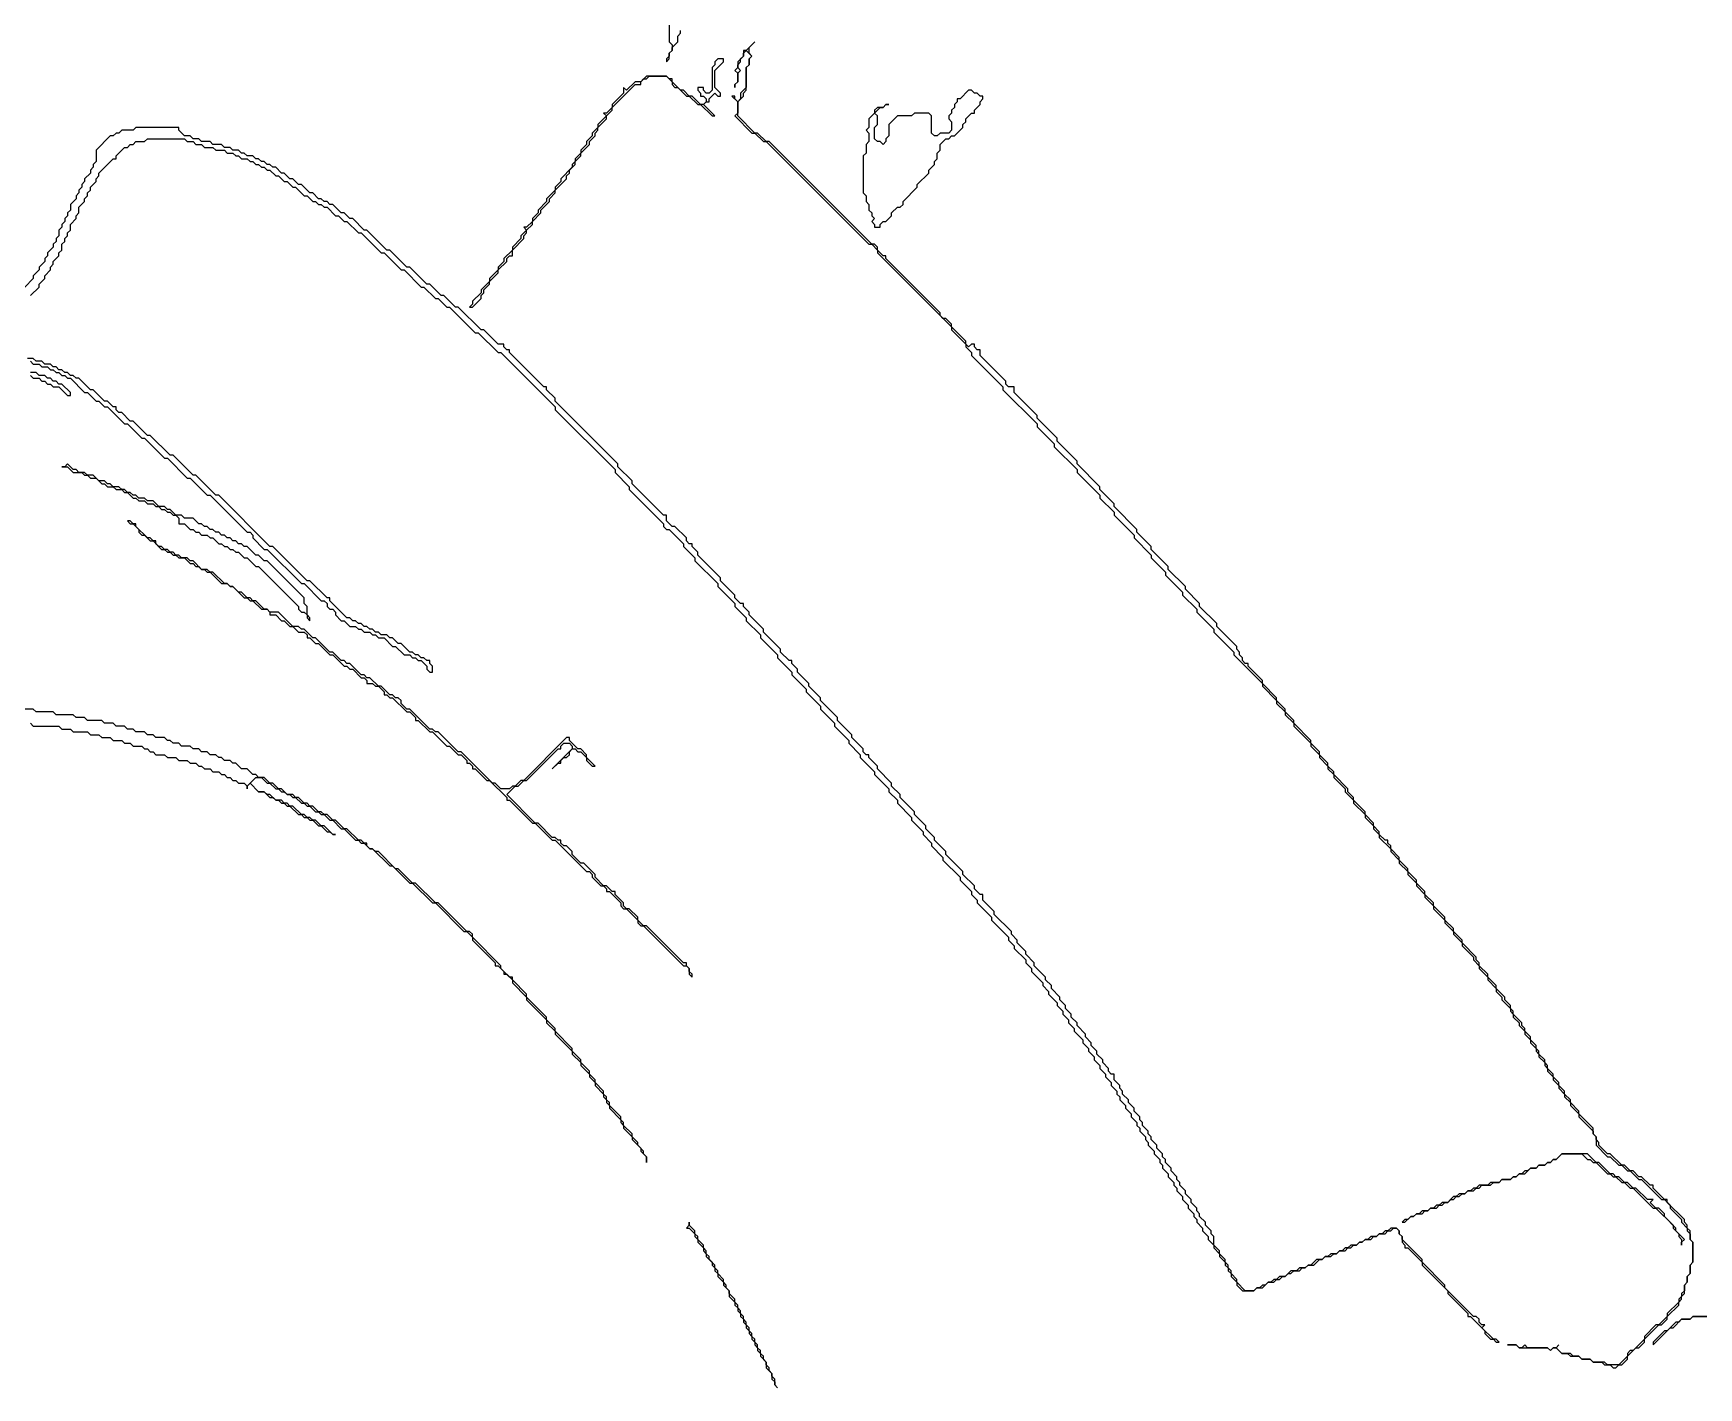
# Model space of a CAD drawing. Header units: metres. Extents: x 0 to 500, y 0 to 703.
# Drawn here: x 127.9 to 200.9, y 496.2 to 555.6 of the extents above; entities that cross this region are included whole.
import ezdxf

# ---------------------------------------------------------------- set-up
doc = ezdxf.new("R2010")
doc.units = ezdxf.units.M

msp = doc.modelspace()

# ---------------------------------------------------------------- linework, layer by layer
for points in [[(155.75, 556), (155.75, 555.25), (155.875, 555.125), (155.875, 554.875), (155.75, 554.75), (155.75, 554.625), (155.625, 554.5), (155.625, 554.375), (155.75, 554.5), (155.75, 554.75), (155.875, 554.875), (155.875, 555), (156.125, 555.25), (156.125, 555.5), (156.25, 555.625), (156.25, 555.75)], [(127.75, 544.125), (128.125, 544.5), (128.125, 544.625), (128.375, 544.875), (128.375, 545), (128.625, 545.25), (128.625, 545.375), (128.75, 545.5), (128.75, 545.625), (129, 545.875), (129, 546), (129.125, 546.125), (129.125, 546.375), (129.25, 546.5), (129.25, 546.625), (129.375, 546.75), (129.375, 546.875), (129.5, 547), (129.5, 547.25), (129.75, 547.5), (129.75, 547.625), (129.875, 547.75), (129.875, 548), (130.125, 548.25), (130.125, 548.375), (130.25, 548.5), (130.25, 548.625), (130.375, 548.75), (130.375, 548.875), (130.625, 549.125), (130.625, 549.25), (130.75, 549.375), (130.75, 549.5), (131.375, 550.125), (131.5, 550.125), (131.5, 550.25), (131.875, 550.625), (132, 550.625), (132.125, 550.75), (132.25, 550.75), (132.375, 550.875), (132.75, 550.875), (132.875, 551), (134.5, 551), (134.625, 550.875), (134.875, 550.875), (135, 550.75), (135.25, 550.75), (135.375, 550.625), (135.75, 550.625), (135.875, 550.5), (136.25, 550.5), (136.375, 550.375), (136.625, 550.375), (136.75, 550.25), (136.875, 550.25), (137, 550.125), (137.25, 550.125), (137.375, 550), (137.5, 550), (137.625, 549.875), (137.75, 549.875), (137.875, 549.75), (138, 549.75), (138.125, 549.625), (138.25, 549.625), (138.5, 549.375), (138.625, 549.375), (138.875, 549.125), (139, 549.125), (139.25, 548.875), (139.375, 548.875), (139.75, 548.5), (139.875, 548.5), (140.125, 548.25), (140.25, 548.25), (140.375, 548.125), (140.5, 548.125), (140.625, 548), (140.75, 548), (141.125, 547.625), (141.25, 547.625), (141.5, 547.375), (141.625, 547.375), (142.125, 546.875), (142.25, 546.875), (143.125, 546), (143.25, 546), (144, 545.25), (144.125, 545.25), (144.875, 544.5), (145, 544.5), (145.5, 544), (145.625, 544), (146, 543.625), (146.125, 543.625), (147.25, 542.5), (147.375, 542.5), (148.25, 541.625), (148.375, 541.625), (150.75, 539.25), (150.75, 539.125), (153.375, 536.5), (153.375, 536.375), (154, 535.75), (154, 535.625), (155.5, 534.125), (155.5, 534), (155.625, 533.875), (155.75, 533.875), (156.375, 533.25), (156.375, 533.125), (156.875, 532.625), (156.875, 532.5), (157.875, 531.5), (157.875, 531.375), (158.625, 530.625), (158.625, 530.5), (159.125, 530), (159.125, 529.875), (159.75, 529.25), (159.75, 529.125), (160.5, 528.375), (160.5, 528.25), (161.125, 527.625), (161.125, 527.5), (161.75, 526.875), (161.75, 526.75), (162.375, 526.125), (162.375, 526), (163, 525.375), (163, 525.25), (163.625, 524.625), (163.625, 524.5), (164.125, 524), (164.125, 523.875), (164.75, 523.25), (164.75, 523.125), (165.375, 522.5), (165.375, 522.375), (165.75, 522), (165.75, 521.875), (166.375, 521.25), (166.375, 521.125), (166.875, 520.625), (166.875, 520.5), (167.25, 520.125), (167.25, 520), (167.75, 519.5), (167.75, 519.375), (168.5, 518.625), (168.5, 518.5), (169, 518), (169, 517.875), (169.25, 517.625), (169.25, 517.5), (169.875, 516.875), (169.875, 516.75), (170.625, 516), (170.625, 515.875), (170.875, 515.625), (170.875, 515.5), (171.375, 515), (171.375, 514.875), (171.625, 514.625), (171.625, 514.5), (172.125, 514), (172.125, 513.875), (172.375, 513.625), (172.375, 513.5), (172.75, 513.125), (172.75, 513), (173, 512.75), (173, 512.625), (173.25, 512.375), (173.25, 512.25), (173.5, 512), (173.5, 511.875), (173.875, 511.5), (173.875, 511.375), (174.125, 511.125), (174.125, 511), (174.375, 510.75), (174.375, 510.625), (174.625, 510.375), (174.625, 510.25), (174.875, 510), (174.875, 509.875), (175.125, 509.625), (175.125, 509.5), (175.375, 509.25), (175.375, 509.125), (175.5, 509), (175.5, 508.875), (175.75, 508.625), (175.75, 508.5), (176, 508.25), (176, 508.125), (176.25, 507.875), (176.25, 507.75), (176.375, 507.625), (176.375, 507.5), (176.625, 507.25), (176.625, 507.125), (176.75, 507), (176.75, 506.875), (177, 506.625), (177, 506.5), (177.25, 506.25), (177.25, 506.125), (177.375, 506), (177.375, 505.875), (177.625, 505.625), (177.625, 505.5), (177.875, 505.25), (177.875, 505.125), (178, 505), (178, 504.875), (178.25, 504.625), (178.25, 504.5), (178.5, 504.25), (178.5, 504.125), (178.75, 503.875), (178.75, 503.75), (178.875, 503.625), (178.875, 503.5), (179.125, 503.25), (179.125, 503.125), (179.375, 502.875), (179.375, 502.75), (179.625, 502.5), (179.625, 502.375), (179.875, 502.125), (179.875, 502), (180.125, 501.75), (180.125, 501.625), (180.25, 501.5), (180.25, 501.375), (180.375, 501.25), (180.375, 501.125), (180.625, 500.875), (180.625, 500.75), (180.875, 500.5), (181.375, 500.5), (181.5, 500.625), (181.75, 500.625), (182, 500.875), (182.25, 500.875), (182.375, 501), (182.5, 501), (182.625, 501.125), (182.75, 501.125), (182.875, 501.25), (183, 501.25), (183.125, 501.375), (183.375, 501.375), (183.5, 501.5), (183.625, 501.5), (183.75, 501.625), (184, 501.625), (184.25, 501.875), (184.375, 501.875), (184.5, 502), (184.75, 502), (184.875, 502.125), (185, 502.125), (185.125, 502.25), (185.375, 502.25), (185.5, 502.375), (185.625, 502.375), (185.75, 502.5), (185.875, 502.5), (186, 502.625), (186.125, 502.625), (186.25, 502.75), (186.5, 502.75), (186.625, 502.875), (186.75, 502.875), (186.875, 503), (187.125, 503), (187.25, 503.125), (187.375, 503.125), (187.5, 503.25), (187.625, 503.25), (187.75, 503.125), (187.75, 503), (187.875, 502.875), (187.875, 502.625), (188, 502.5), (188, 502.375), (188.125, 502.375), (188.75, 501.75), (188.75, 501.625), (189.875, 500.5), (189.875, 500.375), (190.75, 499.5), (190.75, 499.375), (190.875, 499.375), (191.5, 498.75), (191.5, 498.625), (191.75, 498.375), (191.875, 498.375), (192, 498.25), (192.125, 498.25), (192, 498.375), (191.875, 498.375), (191.375, 498.875), (191.5, 499), (191.375, 499), (191.25, 499.125), (191.25, 499.25), (191.125, 499.375), (191, 499.375), (189.75, 500.625), (189.75, 500.75), (188.75, 501.75), (188.75, 501.875), (187.875, 502.75), (187.875, 502.875), (187.75, 503), (187.75, 503.125), (187.625, 503.25), (187.375, 503.25), (187.25, 503.125), (187.125, 503.125), (187, 503), (186.875, 503), (186.75, 502.875), (186.5, 502.875), (186.375, 502.75), (186.25, 502.75), (186.125, 502.625), (186, 502.625), (185.875, 502.5), (185.625, 502.5), (185.5, 502.375), (185.375, 502.375), (185.25, 502.25), (185.125, 502.25), (185, 502.125), (184.75, 502.125), (184.625, 502), (184.5, 502), (184.375, 501.875), (184.125, 501.875), (183.875, 501.625), (183.75, 501.625), (183.625, 501.5), (183.375, 501.5), (183.25, 501.375), (183, 501.375), (182.75, 501.125), (182.5, 501.125), (182.375, 501), (182.25, 501), (182.125, 500.875), (182, 500.875), (181.875, 500.75), (181.75, 500.75), (181.625, 500.625), (181.5, 500.625), (181.375, 500.5), (181, 500.5), (180.625, 500.875), (180.625, 501), (180.375, 501.25), (180.375, 501.375), (180.25, 501.5), (180.25, 501.625), (180.125, 501.75), (180.125, 501.875), (179.875, 502.125), (179.875, 502.25), (179.625, 502.5), (179.625, 502.875), (179.5, 503), (179.5, 503.125), (179.25, 503.375), (179.25, 503.5), (179, 503.75), (179, 503.875), (178.875, 504), (178.875, 504.125), (178.625, 504.375), (178.625, 504.5), (178.375, 504.75), (178.375, 504.875), (178.125, 505.125), (178.125, 505.25), (178, 505.375), (178, 505.5), (177.75, 505.75), (177.75, 505.875), (177.5, 506.125), (177.5, 506.25), (177.375, 506.375), (177.375, 506.5), (177.125, 506.75), (177.125, 506.875), (176.875, 507.125), (176.875, 507.25), (176.75, 507.375), (176.75, 507.5), (176.5, 507.75), (176.5, 507.875), (176.375, 508), (176.375, 508.125), (176.125, 508.375), (176.125, 508.5), (175.875, 508.75), (175.875, 508.875), (175.625, 509.125), (175.625, 509.25), (175.5, 509.375), (175.5, 509.5), (175.25, 509.75), (175.25, 510), (175.125, 510), (175, 510.125), (175, 510.25), (174.75, 510.5), (174.75, 510.625), (174.5, 510.875), (174.5, 511), (174.25, 511.25), (174.25, 511.375), (174, 511.625), (174, 511.75), (173.625, 512.125), (173.625, 512.25), (173.375, 512.5), (173.375, 512.625), (173.125, 512.875), (173.125, 513), (172.875, 513.25), (172.875, 513.375), (172.5, 513.75), (172.5, 513.875), (172.25, 514.125), (172.25, 514.25), (171.75, 514.75), (171.75, 514.875), (171.375, 515.25), (171.375, 515.375), (171, 515.75), (171, 515.875), (170.75, 516.125), (170.75, 516.25), (170, 517), (170, 517.125), (169.5, 517.625), (169.5, 517.875), (169.375, 517.875), (169.125, 518.125), (169.125, 518.25), (168.625, 518.75), (168.625, 518.875), (167.875, 519.625), (167.875, 519.75), (167.375, 520.25), (167.375, 520.375), (167, 520.75), (167, 520.875), (166.5, 521.375), (166.5, 521.5), (165.875, 522.125), (165.875, 522.25), (165.5, 522.625), (165.5, 522.75), (164.875, 523.375), (164.875, 523.5), (164.5, 523.875), (164.5, 524), (164.375, 524), (164.25, 524.125), (164.25, 524.25), (163.75, 524.75), (163.75, 524.875), (163.125, 525.5), (163.125, 525.625), (162.375, 526.375), (162.375, 526.5), (161.875, 527), (161.875, 527.125), (161.375, 527.625), (161.375, 527.75), (161.125, 528), (161.125, 528.125), (161, 528.125), (160.625, 528.5), (160.625, 528.625), (159.875, 529.375), (159.875, 529.5), (159.25, 530.125), (159.25, 530.25), (159, 530.5), (159, 530.625), (158.875, 530.625), (158.625, 530.875), (158.625, 531), (158, 531.625), (158, 531.75), (157, 532.75), (157, 532.875), (156.75, 533.125), (156.75, 533.25), (156.625, 533.25), (156.5, 533.375), (156.5, 533.5), (156, 534), (155.875, 534), (155.625, 534.25), (155.625, 534.5), (155.5, 534.5), (154.125, 535.875), (154.125, 536), (153.5, 536.625), (153.5, 536.75), (150.75, 539.5), (150.75, 539.625), (150.375, 540), (150.375, 540.125), (150.25, 540.125), (148.75, 541.625), (148.75, 541.75), (148.625, 541.75), (148.5, 541.875), (148.5, 542), (148.25, 542), (147.625, 542.625), (147.5, 542.625), (146.5, 543.625), (146.375, 543.625), (145.875, 544.125), (145.75, 544.125), (145.25, 544.625), (145.125, 544.625), (144.375, 545.375), (144.25, 545.375), (143.5, 546.125), (143.375, 546.125), (142.5, 547), (142.375, 547), (141.875, 547.5), (141.75, 547.5), (141.5, 547.75), (141.375, 547.75), (141, 548.125), (140.875, 548.125), (140.75, 548.25), (140.625, 548.25), (140.5, 548.375), (140.375, 548.375), (140.125, 548.625), (140, 548.625), (139.625, 549), (139.5, 549), (139.25, 549.25), (139.125, 549.25), (138.875, 549.5), (138.75, 549.5), (138.5, 549.75), (138.375, 549.75), (138.25, 549.875), (138.125, 549.875), (138, 550), (137.875, 550), (137.75, 550.125), (137.625, 550.125), (137.5, 550.25), (137.25, 550.25), (137.125, 550.375), (137, 550.375), (136.875, 550.5), (136.625, 550.5), (136.5, 550.625), (136.25, 550.625), (136.125, 550.75), (135.75, 550.75), (135.625, 550.875), (135.25, 550.875), (135.125, 551), (134.875, 551), (134.75, 551.125), (134.5, 551.125), (134.25, 551.375), (134.25, 551.5), (132.375, 551.5), (132.25, 551.375), (131.75, 551.375), (131.625, 551.25), (131.5, 551.25), (131.375, 551.125), (131.25, 551.125), (130.625, 550.5), (130.625, 550), (130.5, 549.875), (130.5, 549.75), (130.375, 549.625), (130.375, 549.5), (130.125, 549.25), (130.125, 549.125), (130, 549), (130, 548.875), (129.875, 548.75), (129.875, 548.625), (129.75, 548.5), (129.75, 548.375), (129.5, 548.125), (129.5, 547.875), (129.375, 547.75), (129.375, 547.625), (129.25, 547.5), (129.25, 547.375), (129.125, 547.25), (129.125, 547.125), (129, 547), (129, 546.75), (128.875, 546.625), (128.875, 546.5), (128.75, 546.375), (128.75, 546.25), (128.5, 546), (128.5, 545.875), (128.375, 545.75), (128.375, 545.625), (128.125, 545.375), (128.125, 545.25), (127.875, 545), (127.875, 544.875), (127.5, 544.5)], [(127.75, 541.25), (127.875, 541.125), (128.125, 541.125), (128.25, 541), (128.5, 541), (128.625, 540.875), (128.75, 540.875), (128.875, 540.75), (129, 540.75), (129.125, 540.625), (129.25, 540.625), (129.375, 540.5), (129.5, 540.5), (130.125, 539.875), (130.25, 539.875), (130.625, 539.5), (130.75, 539.5), (131, 539.25), (131.125, 539.25), (131.875, 538.5), (132, 538.5), (132.625, 537.875), (132.75, 537.875), (133.625, 537), (133.75, 537), (134.625, 536.125), (134.75, 536.125), (135.5, 535.375), (135.625, 535.375), (137.25, 533.75), (137.375, 533.75), (137.5, 533.625), (137.5, 533.5), (138, 533), (138.125, 533), (139.625, 531.5), (139.75, 531.5), (140.5, 530.75), (140.625, 530.75), (140.75, 530.625), (140.75, 530.5), (140.875, 530.375), (141, 530.375), (141.125, 530.25), (141.125, 530.125), (141.375, 529.875), (141.5, 529.875), (141.75, 529.625), (142, 529.625), (142.125, 529.5), (142.25, 529.5), (142.375, 529.375), (142.625, 529.375), (142.75, 529.25), (142.875, 529.25), (143, 529.125), (143.25, 529.125), (143.625, 528.75), (143.75, 528.75), (144.125, 528.375), (144.375, 528.375), (144.5, 528.25), (144.625, 528.25), (144.75, 528.125), (144.875, 528.125), (145.125, 527.875), (145.125, 527.75), (145.25, 527.625), (145.375, 527.625), (145.375, 527.875), (145.25, 528), (145.25, 528.125), (145.125, 528.125), (145, 528.25), (144.875, 528.25), (144.75, 528.375), (144.625, 528.375), (144.5, 528.5), (144.375, 528.5), (144, 528.875), (143.875, 528.875), (143.625, 529.125), (143.5, 529.125), (143.375, 529.25), (143.125, 529.25), (143, 529.375), (142.875, 529.375), (142.75, 529.5), (142.625, 529.5), (142.5, 529.625), (142.375, 529.625), (142.25, 529.75), (142.125, 529.75), (142, 529.875), (141.875, 529.875), (141.75, 530), (141.625, 530), (140.875, 530.75), (140.875, 530.875), (140.75, 530.875), (140, 531.625), (139.875, 531.625), (138.375, 533.125), (138.25, 533.125), (136, 535.375), (135.875, 535.375), (135, 536.25), (134.875, 536.25), (134, 537.125), (133.875, 537.125), (133, 538), (132.875, 538), (132.25, 538.625), (132.125, 538.625), (131.75, 539), (131.625, 539), (131.5, 539.125), (131.5, 539.25), (131.375, 539.25), (131.125, 539.5), (131, 539.5), (130.5, 540), (130.375, 540), (129.875, 540.5), (129.75, 540.5), (129.625, 540.625), (129.5, 540.625), (129.375, 540.75), (129.25, 540.75), (129.125, 540.875), (129, 540.875), (128.875, 541), (128.75, 541), (128.625, 541.125), (128.375, 541.125), (128.25, 541.25), (128, 541.25), (127.875, 541.375), (127.625, 541.375)], [(127.75, 540.625), (127.875, 540.5), (128.125, 540.5), (128.25, 540.375), (128.375, 540.375), (128.5, 540.25), (128.625, 540.25), (128.75, 540.125), (129, 540.125), (129.375, 539.75), (129.5, 539.75), (129.5, 539.875), (129.125, 540.25), (129, 540.25), (128.875, 540.375), (128.75, 540.375), (128.625, 540.5), (128.5, 540.5), (128.375, 540.625), (128.125, 540.625), (128, 540.75), (127.75, 540.75)], [(127.75, 525.375), (127.875, 525.25), (129, 525.25), (129.125, 525.125), (129.5, 525.125), (129.625, 525), (130.25, 525), (130.375, 524.875), (130.75, 524.875), (130.875, 524.75), (131.25, 524.75), (131.375, 524.625), (131.75, 524.625), (131.875, 524.5), (132.125, 524.5), (132.25, 524.375), (132.625, 524.375), (132.75, 524.25), (132.875, 524.25), (133, 524.125), (133.125, 524.125), (133.25, 524), (133.625, 524), (133.75, 523.875), (134.125, 523.875), (134.25, 523.75), (134.625, 523.75), (134.75, 523.625), (135, 523.625), (135.125, 523.5), (135.25, 523.5), (135.375, 523.375), (135.625, 523.375), (135.75, 523.25), (136, 523.25), (136.125, 523.125), (136.25, 523.125), (136.375, 523), (136.5, 523), (136.625, 522.875), (136.75, 522.875), (136.875, 522.75), (137.125, 522.75), (137.25, 522.625), (137.25, 522.5), (137.25, 522.625), (137.375, 522.75), (137.75, 522.375), (138, 522.375), (138.25, 522.125), (138.375, 522.125), (138.5, 522), (138.625, 522), (138.75, 521.875), (138.875, 521.875), (139, 521.75), (139.125, 521.75), (139.5, 521.375), (139.625, 521.375), (139.75, 521.25), (139.875, 521.25), (140, 521.125), (140.125, 521.125), (140.375, 520.875), (140.5, 520.875), (140.75, 520.625), (140.875, 520.625), (141, 520.5), (141.125, 520.5), (141, 520.5), (140.625, 520.875), (140.5, 520.875), (140.25, 521.125), (140.125, 521.125), (140, 521.25), (139.875, 521.25), (139.75, 521.375), (139.625, 521.375), (139.25, 521.75), (139.125, 521.75), (139, 521.875), (138.875, 521.875), (138.75, 522), (138.5, 522), (138.25, 522.25), (138.125, 522.25), (138, 522.375), (137.75, 522.375), (137.375, 522.75), (137.625, 523), (137.875, 523), (138.125, 522.75), (138.25, 522.75), (138.5, 522.5), (138.625, 522.5), (138.75, 522.375), (138.875, 522.375), (139, 522.25), (139.125, 522.25), (139.25, 522.125), (139.375, 522.125), (139.625, 521.875), (139.75, 521.875), (139.875, 521.75), (140, 521.75), (140.25, 521.5), (140.375, 521.5), (140.5, 521.375), (140.625, 521.375), (140.875, 521.125), (141, 521.125), (141.375, 520.75), (141.5, 520.75), (142, 520.25), (142.125, 520.25), (142.25, 520.125), (142.375, 520.125), (142.625, 519.875), (142.75, 519.875), (143.5, 519.125), (143.625, 519.125), (144.375, 518.375), (144.5, 518.375), (145.375, 517.5), (145.5, 517.5), (146.75, 516.25), (146.875, 516.25), (147.125, 516), (147.125, 515.875), (148.125, 514.875), (148.125, 514.75), (148.25, 514.75), (148.5, 514.5), (148.5, 514.375), (148.625, 514.375), (148.875, 514.125), (148.875, 514), (149.5, 513.375), (149.5, 513.25), (150.375, 512.375), (150.375, 512.25), (150.75, 511.875), (150.75, 511.75), (151.5, 511), (151.5, 510.875), (151.875, 510.5), (151.875, 510.375), (152.25, 510), (152.25, 509.875), (152.5, 509.625), (152.5, 509.5), (152.875, 509.125), (152.875, 509), (153, 508.875), (153, 508.75), (153.125, 508.625), (153.125, 508.5), (153.625, 508), (153.625, 507.875), (153.75, 507.75), (153.75, 507.625), (154.125, 507.25), (154.125, 507.125), (154.5, 506.75), (154.5, 506.625), (154.75, 506.375), (154.75, 506.125), (154.75, 506.375), (154.625, 506.5), (154.625, 506.625), (154.375, 506.875), (154.375, 507), (154.125, 507.25), (154.125, 507.375), (153.75, 507.75), (153.75, 507.875), (153.625, 508), (153.625, 508.125), (153.125, 508.625), (153.125, 508.75), (153, 508.875), (153, 509), (152.875, 509.125), (152.875, 509.25), (152.5, 509.625), (152.5, 509.75), (152.25, 510), (152.25, 510.125), (151.875, 510.5), (151.875, 510.625), (151.5, 511), (151.5, 511.125), (150.75, 511.875), (150.75, 512), (150.375, 512.375), (150.375, 512.5), (149.5, 513.375), (149.5, 513.5), (148.875, 514.125), (148.875, 514.25), (148.75, 514.25), (148.375, 514.625), (148.375, 514.75), (147.125, 516), (147.125, 516.125), (147, 516.25), (146.875, 516.25), (145.625, 517.5), (145.5, 517.5), (144.625, 518.375), (144.5, 518.375), (143.875, 519), (143.75, 519), (143, 519.75), (142.875, 519.75), (142.75, 519.875), (142.625, 519.875), (142.5, 520), (142.5, 520.125), (142.375, 520.125), (142.25, 520.25), (142.125, 520.25), (141.625, 520.75), (141.5, 520.75), (141.125, 521.125), (141, 521.125), (140.75, 521.375), (140.625, 521.375), (140.5, 521.5), (140.375, 521.5), (140.125, 521.75), (140, 521.75), (139.875, 521.875), (139.75, 521.875), (139.5, 522.125), (139.375, 522.125), (139.25, 522.25), (139, 522.25), (138.75, 522.5), (138.625, 522.5), (138.375, 522.75), (138.25, 522.75), (138, 523), (137.75, 523), (137.625, 523.125), (137.5, 523.125), (137.25, 523.375), (137, 523.375), (136.75, 523.625), (136.625, 523.625), (136.5, 523.75), (136.25, 523.75), (136.125, 523.875), (136, 523.875), (135.875, 524), (135.625, 524), (135.5, 524.125), (135.25, 524.125), (135.125, 524.25), (134.875, 524.25), (134.75, 524.375), (134.375, 524.375), (134.25, 524.5), (134, 524.5), (133.875, 524.625), (133.75, 524.625), (133.625, 524.75), (133.25, 524.75), (133.125, 524.875), (132.875, 524.875), (132.75, 525), (132.375, 525), (132.25, 525.125), (132, 525.125), (131.875, 525.25), (131.5, 525.25), (131.375, 525.375), (131, 525.375), (130.875, 525.5), (130.25, 525.5), (130.125, 525.625), (129.75, 525.625), (129.625, 525.75), (128.875, 525.75), (128.75, 525.875), (128, 525.875), (127.875, 526), (127.125, 526)], [(201.375, 499.375), (200.625, 499.375), (200.5, 499.25), (200.125, 499.25), (200, 499.125), (199.875, 499.125), (199.5, 498.75), (199.375, 498.75), (198.875, 498.25), (198.875, 498.125), (199.625, 498.875), (199.75, 498.875), (200.125, 499.25), (200.5, 499.25), (200.625, 499.375), (201.375, 499.375)]]:
    msp.add_lwpolyline(points)
for points in [[(159.5, 555.25), (159.125, 554.875), (159, 554.875), (159, 554.625), (158.75, 554.375), (158.75, 554.125), (158.625, 554), (158.75, 553.875), (158.75, 553.5), (158.625, 553.375), (158.625, 553.25), (158.625, 553.375), (158.75, 553.5), (158.75, 553.875), (158.875, 554), (158.75, 554.125), (158.75, 554.25), (158.875, 554.375), (158.875, 554.5), (159, 554.625), (159, 554.75), (159.125, 554.875), (159.375, 554.625), (159.25, 554.5), (159.25, 554.25), (159.125, 554.125), (159.125, 553.25), (158.875, 553), (158.875, 552.75), (158.75, 552.625), (158.625, 552.75), (158.625, 552.875), (158.5, 552.875), (158.75, 552.625), (158.75, 552.125), (158.625, 552), (159.375, 551.25), (159.5, 551.25), (159.875, 550.875), (160, 550.875), (164.5, 546.375), (164.625, 546.375), (164.875, 546.125), (164.875, 546), (168.125, 542.75), (168.125, 542.625), (168.75, 542), (168.75, 541.875), (169, 541.625), (169, 541.5), (170.375, 540.125), (170.375, 540), (171.875, 538.5), (171.875, 538.375), (172.625, 537.625), (172.625, 537.5), (173.625, 536.5), (173.625, 536.375), (174.625, 535.375), (174.625, 535.25), (175.25, 534.625), (175.25, 534.5), (176.125, 533.625), (176.125, 533.5), (176.875, 532.75), (176.875, 532.625), (177.5, 532), (177.5, 531.875), (178.25, 531.125), (178.25, 531), (178.875, 530.375), (178.875, 530.25), (179.625, 529.5), (179.625, 529.375), (180.5, 528.5), (180.5, 528.375), (181.75, 527.125), (181.75, 527), (182.375, 526.375), (182.375, 526.25), (182.75, 525.875), (182.75, 525.75), (183.125, 525.375), (183.125, 525.25), (183.875, 524.5), (183.875, 524.375), (184.25, 524), (184.25, 523.875), (184.625, 523.5), (184.625, 523.375), (184.875, 523.125), (184.875, 523), (185.375, 522.5), (185.375, 522.375), (185.75, 522), (185.75, 521.875), (186.25, 521.375), (186.25, 521.25), (186.625, 520.875), (186.625, 520.75), (186.875, 520.5), (186.875, 520.375), (187.375, 519.875), (187.375, 519.75), (187.75, 519.375), (187.75, 519.25), (188.125, 518.875), (188.125, 518.75), (188.5, 518.375), (188.5, 518.25), (188.875, 517.875), (188.875, 517.75), (189.25, 517.375), (189.25, 517.25), (189.75, 516.75), (189.75, 516.625), (190.125, 516.25), (190.125, 516.125), (190.5, 515.75), (190.5, 515.625), (191, 515.125), (191, 515), (191.25, 514.75), (191.25, 514.625), (191.625, 514.25), (191.625, 514.125), (192, 513.75), (192, 513.625), (192.25, 513.375), (192.25, 513.25), (192.625, 512.875), (192.625, 512.75), (192.75, 512.625), (192.75, 512.5), (193, 512.25), (193, 512.125), (193.25, 511.875), (193.25, 511.75), (193.5, 511.5), (193.5, 511.375), (193.75, 511.125), (193.75, 511), (193.875, 510.875), (193.875, 510.75), (194.125, 510.5), (194.125, 510.375), (194.25, 510.25), (194.25, 510.125), (194.5, 509.875), (194.5, 509.75), (194.75, 509.5), (194.75, 509.375), (195, 509.125), (195, 509), (195.25, 508.75), (195.25, 508.625), (195.625, 508.25), (195.625, 508.125), (196.25, 507.5), (196.25, 507.375), (196.375, 507.25), (196.375, 506.875), (196.875, 506.375), (197, 506.375), (197.375, 506), (197.5, 506), (197.75, 505.75), (197.875, 505.75), (198.25, 505.375), (198.375, 505.375), (199.25, 504.5), (199.375, 504.5), (199.625, 504.25), (199.625, 504.125), (200.125, 503.625), (200.125, 503.5), (200.375, 503.25), (200.375, 503.125), (200.5, 503), (200.5, 502.75), (200.625, 502.625), (200.625, 501.75), (200.5, 501.625), (200.5, 501.25), (200.375, 501.125), (200.375, 500.875), (200.25, 500.75), (200.25, 500.5), (200.125, 500.375), (200.125, 500.25), (200, 500.125), (200, 500), (199.5, 499.5), (199.5, 499.375), (199.125, 499), (199, 499), (198.5, 498.5), (198.5, 498.375), (198, 497.875), (197.875, 497.875), (197.75, 497.75), (197.75, 497.625), (197.375, 497.25), (196.875, 497.25), (196.75, 497.375), (196.25, 497.375), (196.125, 497.5), (195.75, 497.5), (195.625, 497.625), (195.375, 497.625), (195.25, 497.75), (194.875, 497.75), (194.625, 498), (194.75, 498.125), (194.625, 498), (194.5, 498), (194.375, 497.875), (194.25, 498), (193.375, 498), (193.25, 498.125), (193.125, 498), (193, 498), (192.875, 498.125), (192.5, 498.125), (192.875, 498.125), (193, 498), (194.25, 498), (194.375, 497.875), (194.5, 498), (194.625, 498), (194.875, 497.75), (195.125, 497.75), (195.25, 497.625), (195.625, 497.625), (195.75, 497.5), (196.125, 497.5), (196.25, 497.375), (196.625, 497.375), (196.75, 497.25), (197, 497.25), (197.125, 497.125), (197.25, 497.125), (197.375, 497.25), (197.5, 497.25), (197.75, 497.5), (197.75, 497.625), (198.125, 498), (198.25, 498), (198.5, 498.25), (198.5, 498.375), (199.125, 499), (199.25, 499), (199.5, 499.25), (199.5, 499.375), (200, 499.875), (200, 500), (200.125, 500.125), (200.125, 500.25), (200.25, 500.375), (200.25, 500.75), (200.375, 500.875), (200.375, 501.125), (200.5, 501.25), (200.5, 501.625), (200.625, 501.75), (200.625, 502.625), (200.5, 502.75), (200.5, 503.125), (200.375, 503.25), (200.375, 503.375), (200.25, 503.5), (200.25, 503.625), (199.5, 504.375), (199.5, 504.5), (199.375, 504.5), (198.875, 505), (198.875, 505.125), (198.75, 505.125), (198.375, 505.5), (198.25, 505.5), (198, 505.75), (197.875, 505.75), (197.625, 506), (197.5, 506), (197, 506.5), (196.875, 506.5), (196.5, 506.875), (196.5, 507), (196.375, 507.125), (196.375, 507.25), (196.25, 507.375), (196.25, 507.625), (195.625, 508.25), (195.625, 508.375), (195.25, 508.75), (195.25, 508.875), (195, 509.125), (195, 509.25), (194.75, 509.5), (194.75, 509.625), (194.5, 509.875), (194.5, 510), (194.25, 510.25), (194.25, 510.375), (194.125, 510.5), (194.125, 510.625), (193.875, 510.875), (193.875, 511), (193.75, 511.125), (193.75, 511.25), (193.5, 511.5), (193.5, 511.625), (193.25, 511.875), (193.25, 512), (193.125, 512.125), (193.125, 512.25), (192.75, 512.625), (192.75, 512.75), (192.625, 512.875), (192.625, 513), (192.375, 513.25), (192.375, 513.375), (192, 513.75), (192, 513.875), (191.625, 514.25), (191.625, 514.375), (191.25, 514.75), (191.25, 514.875), (191.125, 515), (191.125, 515.125), (190.5, 515.75), (190.5, 515.875), (190.125, 516.25), (190.125, 516.375), (189.75, 516.75), (189.75, 516.875), (189.25, 517.375), (189.25, 517.5), (188.875, 517.875), (188.875, 518), (188.5, 518.375), (188.5, 518.5), (188.125, 518.875), (188.125, 519), (187.75, 519.375), (187.75, 519.5), (187.375, 519.875), (187.375, 520), (187.25, 520.125), (187.25, 520.25), (187.125, 520.25), (186.875, 520.5), (186.875, 520.625), (186.625, 520.875), (186.625, 521), (186.25, 521.375), (186.25, 521.5), (185.75, 522), (185.75, 522.125), (185.5, 522.375), (185.5, 522.5), (184.875, 523.125), (184.875, 523.25), (184.625, 523.5), (184.625, 523.625), (184.25, 524), (184.25, 524.125), (183.875, 524.5), (183.875, 524.625), (183.125, 525.375), (183.125, 525.5), (182.75, 525.875), (182.75, 526), (182.375, 526.375), (182.375, 526.5), (181.75, 527.125), (181.75, 527.25), (181.125, 527.875), (181.125, 528), (181, 528), (180.875, 528.125), (180.875, 528.25), (180.75, 528.375), (180.75, 528.5), (180.625, 528.625), (180.625, 528.75), (179.75, 529.625), (179.75, 529.75), (179, 530.5), (179, 530.625), (178.375, 531.25), (178.375, 531.375), (177.625, 532.125), (177.625, 532.25), (176.875, 533), (176.875, 533.125), (176.25, 533.75), (176.25, 533.875), (175.25, 534.875), (175.25, 535), (174.625, 535.625), (174.625, 535.75), (173.625, 536.75), (173.625, 536.875), (172.75, 537.75), (172.75, 537.875), (171.875, 538.75), (171.875, 538.875), (170.875, 539.875), (170.875, 540.125), (170.625, 540.125), (170.5, 540.25), (170.5, 540.375), (169.375, 541.5), (169.375, 541.75), (169.25, 541.75), (169.125, 541.875), (169.125, 542), (169, 542), (168.875, 541.875), (168.75, 542), (168.75, 542.125), (168.125, 542.75), (168.125, 542.875), (167.875, 543.125), (167.75, 543.125), (167.625, 543.25), (167.625, 543.375), (165.25, 545.75), (165.25, 545.875), (165.125, 545.875), (164.875, 546.125), (164.875, 546.25), (164.75, 546.375), (164.625, 546.375), (160.125, 550.875), (160, 550.875), (159.625, 551.25), (159.5, 551.25), (158.75, 552), (158.75, 552.625), (159, 552.875), (159, 553), (159.125, 553.125), (159.125, 554.125), (159.25, 554.25), (159.25, 554.5), (159.375, 554.625), (159.25, 554.75), (159.25, 555)], [(157.875, 554.5), (157.75, 554.375), (157.75, 554.25), (157.625, 554.125), (157.625, 553.125), (157.5, 553), (157.375, 553), (157.25, 553.125), (157.25, 553.25), (157, 553.25), (157, 553.125), (157.125, 553), (157.125, 552.875), (157.25, 552.875), (157.375, 552.75), (157.375, 552.625), (157.25, 552.5), (157.125, 552.5), (156.75, 552.875), (156.625, 552.875), (156.375, 553.125), (156.25, 553.125), (155.875, 553.5), (155.875, 553.625), (155.75, 553.625), (155.625, 553.75), (154.75, 553.75), (154.5, 553.5), (154.25, 553.5), (153.875, 553.125), (153.75, 553.25), (153.75, 553), (153.25, 552.5), (153.25, 552.375), (153, 552.125), (152.875, 552.125), (153, 552), (152.625, 551.625), (152.625, 551.5), (152.375, 551.25), (152.375, 551.125), (152.125, 550.875), (152.125, 550.75), (151.875, 550.5), (151.875, 550.375), (151.625, 550.125), (151.625, 550), (151.5, 549.875), (151.5, 549.75), (151, 549.25), (151, 549.125), (150.75, 548.875), (150.75, 548.75), (150.375, 548.375), (150.375, 548.25), (150, 547.875), (150, 547.75), (149.75, 547.5), (149.75, 547.375), (149.5, 547.125), (149.375, 547.125), (149.5, 547), (149.25, 546.75), (149.25, 546.625), (148.875, 546.25), (148.875, 546.125), (148.5, 545.75), (148.5, 545.625), (148.25, 545.375), (148.25, 545.25), (147.875, 544.875), (147.875, 544.75), (147.5, 544.375), (147.5, 544.25), (147.125, 543.875), (147.125, 543.75), (147, 543.625), (147.125, 543.625), (147.5, 544), (147.5, 544.125), (147.625, 544.25), (147.625, 544.375), (147.875, 544.625), (147.875, 544.75), (148.25, 545.125), (148.25, 545.25), (148.625, 545.625), (148.625, 545.75), (148.75, 545.875), (148.875, 545.875), (148.875, 546.125), (149.375, 546.625), (149.375, 546.75), (149.5, 546.875), (149.5, 547), (149.75, 547.25), (149.75, 547.375), (150.125, 547.75), (150.125, 547.875), (150.5, 548.25), (150.5, 548.375), (150.75, 548.625), (150.75, 548.75), (151.25, 549.25), (151.25, 549.375), (151.375, 549.5), (151.375, 549.625), (151.625, 549.875), (151.625, 550), (151.875, 550.25), (151.875, 550.375), (152.25, 550.75), (152.25, 550.875), (152.5, 551.125), (152.5, 551.25), (152.625, 551.375), (152.625, 551.5), (153, 551.875), (153, 552), (153.25, 552.25), (153.25, 552.375), (154.25, 553.375), (154.5, 553.375), (154.5, 553.5), (154.625, 553.625), (154.75, 553.625), (154.875, 553.75), (155.625, 553.75), (155.875, 553.5), (155.875, 553.375), (156, 553.25), (156.125, 553.25), (156.5, 552.875), (156.625, 552.875), (157, 552.5), (157.125, 552.5), (157.625, 552), (157.75, 552), (157.25, 552.5), (157.375, 552.625), (157.5, 552.625), (157.5, 552.75), (157.75, 553), (157.875, 552.875), (158, 552.875), (158, 553), (157.75, 553.25), (157.75, 554), (158.125, 554.375), (158.125, 554.5)], [(168.875, 553.125), (168.5, 552.75), (168.375, 552.75), (168.375, 552.625), (168.25, 552.5), (168.25, 552.375), (168.125, 552.25), (168.125, 552.125), (168, 552), (168, 551.875), (168.125, 551.75), (168.125, 551.375), (168, 551.25), (167.625, 551.25), (167.5, 551.125), (167.375, 551.125), (167.25, 551.25), (167.25, 552), (167.125, 552.125), (166.5, 552.125), (166.375, 552), (165.75, 552), (165.375, 551.625), (165.375, 551.125), (165.25, 551), (165.25, 550.875), (165.125, 550.75), (165, 550.875), (164.875, 550.875), (164.75, 551), (164.75, 551.5), (164.875, 551.625), (164.875, 552), (164.75, 552.125), (165, 552.375), (165.125, 552.375), (165.25, 552.5), (165.375, 552.5), (165.25, 552.5), (165.125, 552.375), (164.875, 552.375), (164.75, 552.25), (164.75, 552.125), (164.5, 551.875), (164.5, 551.5), (164.375, 551.375), (164.5, 551.25), (164.5, 550.875), (164.375, 550.75), (164.375, 550.375), (164.25, 550.25), (164.25, 548.625), (164.375, 548.5), (164.375, 548.25), (164.5, 548.125), (164.5, 547.875), (164.625, 547.75), (164.625, 547.625), (164.75, 547.5), (164.625, 547.375), (164.75, 547.25), (164.75, 547.125), (165, 547.125), (165, 547.25), (165.125, 547.375), (165.25, 547.375), (165.5, 547.625), (165.5, 547.75), (165.75, 548), (165.875, 548), (166, 548.125), (166, 548.25), (166.625, 548.875), (166.625, 549), (167.125, 549.5), (167.125, 549.625), (167.375, 549.875), (167.375, 550), (167.5, 550.125), (167.5, 550.375), (167.625, 550.5), (167.625, 550.75), (167.875, 551), (168, 551), (168.125, 551.125), (168.25, 551.125), (168.625, 551.5), (168.625, 551.625), (168.75, 551.75), (168.75, 551.875), (169, 552.125), (169.125, 552.125), (169.125, 552.25), (169.375, 552.5), (169.375, 552.625), (169.5, 552.75), (169.5, 552.875), (169.375, 552.875), (169.25, 553), (169.125, 553), (169, 553.125)], [(129.375, 536.75), (129.25, 536.625), (129.125, 536.625), (129.375, 536.625), (129.625, 536.375), (130, 536.375), (130.125, 536.25), (130.25, 536.25), (130.375, 536.125), (130.625, 536.125), (130.875, 535.875), (131, 535.875), (131.125, 535.75), (131.375, 535.75), (131.5, 535.625), (131.75, 535.625), (131.875, 535.5), (132, 535.5), (132.25, 535.25), (132.375, 535.25), (132.5, 535.125), (132.75, 535.125), (132.875, 535), (133.125, 535), (133.25, 534.875), (133.375, 534.875), (133.5, 534.75), (133.625, 534.75), (133.75, 534.625), (133.875, 534.625), (134, 534.5), (134.125, 534.5), (134.25, 534.375), (134.25, 534.125), (134.5, 534.125), (134.75, 533.875), (134.875, 533.875), (135, 533.75), (135.125, 533.75), (135.25, 533.625), (135.5, 533.625), (135.625, 533.5), (135.75, 533.5), (136, 533.25), (136.125, 533.25), (136.25, 533.125), (136.375, 533.125), (136.5, 533), (136.625, 533), (136.75, 532.875), (136.875, 532.875), (137.125, 532.625), (137.25, 532.625), (137.625, 532.25), (137.75, 532.25), (139.5, 530.5), (139.5, 530.375), (139.625, 530.25), (139.75, 530.25), (139.875, 530.125), (139.875, 530), (140, 529.875), (140, 530), (139.875, 530.125), (139.875, 530.5), (139.75, 530.625), (139.75, 530.875), (138.125, 532.5), (138, 532.5), (137.75, 532.75), (137.625, 532.75), (137.25, 533.125), (137.125, 533.125), (137, 533.25), (136.875, 533.25), (136.75, 533.375), (136.625, 533.375), (136.5, 533.5), (136.375, 533.5), (136.25, 533.625), (136.125, 533.625), (136, 533.75), (135.875, 533.75), (135.75, 533.875), (135.625, 533.875), (135.5, 534), (135.375, 534), (135.25, 534.125), (135.125, 534.125), (134.875, 534.375), (134.5, 534.375), (134.375, 534.5), (134.125, 534.5), (133.875, 534.75), (133.75, 534.75), (133.625, 534.875), (133.375, 534.875), (133.125, 535.125), (132.875, 535.125), (132.75, 535.25), (132.5, 535.25), (132.375, 535.375), (132.25, 535.375), (132.125, 535.5), (132, 535.5), (131.875, 535.625), (131.75, 535.625), (131.625, 535.75), (131.375, 535.75), (131.25, 535.875), (131.125, 535.875), (131, 536), (130.75, 536), (130.5, 536.25), (130.25, 536.25), (130.125, 536.375), (129.875, 536.375), (129.75, 536.5), (129.625, 536.5)], [(132, 534.25), (132.125, 534.125), (132.25, 534.125), (132.5, 533.875), (132.5, 533.75), (132.625, 533.625), (132.75, 533.625), (133, 533.375), (133.125, 533.375), (133.5, 533), (133.625, 533), (133.75, 532.875), (133.875, 532.875), (134, 532.75), (134.125, 532.75), (134.25, 532.625), (134.5, 532.625), (134.75, 532.375), (134.875, 532.375), (135, 532.25), (135.125, 532.25), (135.25, 532.125), (135.375, 532.125), (135.5, 532), (135.625, 532), (136.125, 531.5), (136.375, 531.5), (136.5, 531.375), (136.625, 531.375), (137.125, 530.875), (137.25, 530.875), (137.375, 530.75), (137.5, 530.75), (137.875, 530.375), (138.125, 530.375), (138.25, 530.25), (138.25, 530.125), (138.5, 530.125), (138.75, 529.875), (138.875, 529.875), (139.125, 529.625), (139.25, 529.625), (139.5, 529.375), (139.75, 529.375), (139.875, 529.25), (139.875, 529.125), (140, 529.125), (140.25, 528.875), (140.375, 528.875), (140.875, 528.375), (141, 528.375), (141.5, 527.875), (141.625, 527.875), (141.75, 527.75), (141.875, 527.75), (142.25, 527.375), (142.375, 527.375), (142.5, 527.25), (142.5, 527.125), (142.75, 527.125), (142.875, 527), (143, 527), (143.25, 526.75), (143.25, 526.625), (143.375, 526.625), (143.5, 526.5), (143.625, 526.5), (144.25, 525.875), (144.375, 525.875), (144.625, 525.625), (144.625, 525.5), (144.75, 525.5), (145.25, 525), (145.375, 525), (146, 524.375), (146.125, 524.375), (146.5, 524), (146.625, 524), (146.875, 523.75), (146.875, 523.625), (147, 523.625), (147.125, 523.5), (147.125, 523.375), (147.25, 523.375), (147.75, 522.875), (147.875, 522.875), (148.625, 522.125), (148.625, 522), (148.75, 522), (149.75, 521), (149.875, 521), (150.625, 520.25), (150.75, 520.25), (152.125, 518.875), (152.25, 518.875), (152.375, 518.75), (152.375, 518.625), (152.75, 518.25), (152.875, 518.25), (153, 518.125), (153, 518), (153.125, 518), (153.625, 517.5), (153.625, 517.375), (153.75, 517.25), (153.875, 517.25), (154.375, 516.75), (154.375, 516.625), (154.5, 516.5), (154.625, 516.5), (156.375, 514.75), (156.5, 514.75), (156.625, 514.625), (156.625, 514.375), (156.75, 514.25), (156.75, 514.375), (156.625, 514.5), (156.625, 514.625), (156.5, 514.75), (156.5, 514.875), (156.375, 514.875), (154.75, 516.5), (154.625, 516.5), (154.375, 516.75), (154.375, 516.875), (154, 517.25), (153.875, 517.25), (153.75, 517.375), (153.75, 517.5), (153.375, 517.875), (153.375, 518), (153.25, 518), (153, 518.25), (152.875, 518.25), (152.5, 518.625), (152.5, 518.75), (152, 519.25), (151.875, 519.25), (151.5, 519.625), (151.5, 519.75), (151.25, 520), (151.125, 520), (151, 520.125), (151, 520.25), (150.875, 520.25), (150.75, 520.375), (150.625, 520.375), (150, 521), (149.875, 521), (148.625, 522.25), (149, 522.625), (149.125, 522.625), (149.375, 522.875), (149.5, 522.875), (150.875, 524.25), (151, 524.25), (151, 524.375), (151.125, 524.5), (151.375, 524.5), (151.5, 524.375), (151.5, 524.25), (150.625, 523.375), (150.875, 523.625), (151, 523.625), (151, 523.75), (151.125, 523.875), (151.25, 523.875), (151.375, 524), (151.375, 524.125), (151.5, 524.25), (151.625, 524.25), (151.75, 524.125), (151.875, 524.125), (152.125, 523.875), (152.125, 523.75), (152.375, 523.5), (152.5, 523.5), (152.125, 523.875), (152.125, 524), (151.875, 524.25), (151.75, 524.25), (151.375, 524.625), (151.375, 524.75), (151.25, 524.75), (149.375, 522.875), (149.25, 522.875), (149, 522.625), (148.875, 522.625), (148.75, 522.5), (148.375, 522.5), (148.125, 522.75), (148, 522.75), (146.625, 524.125), (146.5, 524.125), (145.625, 525), (145.5, 525), (145.375, 525.125), (145.25, 525.125), (144.375, 526), (144.25, 526), (144, 526.25), (144, 526.375), (143.875, 526.5), (143.75, 526.5), (143.625, 526.625), (143.5, 526.625), (143.125, 527), (143, 527), (142.625, 527.375), (142.5, 527.375), (142.375, 527.5), (142.25, 527.5), (141.75, 528), (141.625, 528), (141.5, 528.125), (141.375, 528.125), (141, 528.5), (140.875, 528.5), (140.25, 529.125), (140.125, 529.125), (139.75, 529.5), (139.625, 529.5), (139.5, 529.625), (139.25, 529.625), (138.625, 530.25), (138.25, 530.25), (138.125, 530.375), (138, 530.375), (137.625, 530.75), (137.5, 530.75), (137.375, 530.875), (137.25, 530.875), (137, 531.125), (136.875, 531.125), (136.625, 531.375), (136.5, 531.375), (136.375, 531.5), (136.25, 531.5), (135.75, 532), (135.625, 532), (135.5, 532.125), (135.25, 532.125), (134.875, 532.5), (134.75, 532.5), (134.625, 532.625), (134.375, 532.625), (134.25, 532.75), (134.125, 532.75), (134, 532.875), (133.875, 532.875), (133.75, 533), (133.625, 533), (133.5, 533.125), (133.375, 533.125), (133.25, 533.25), (133.25, 533.375), (133.125, 533.375), (133, 533.5), (132.875, 533.5), (132.375, 534), (132.375, 534.125), (132.25, 534.125), (132.125, 534.25)], [(194.875, 506.5), (194.625, 506.25), (194.5, 506.25), (194.375, 506.125), (194.25, 506.125), (194.125, 506), (193.875, 506), (193.75, 505.875), (193.5, 505.875), (193.375, 505.75), (193.25, 505.75), (193.125, 505.625), (193, 505.625), (192.875, 505.5), (192.75, 505.5), (192.625, 505.375), (192.25, 505.375), (192.125, 505.25), (191.75, 505.25), (191.625, 505.125), (191.25, 505.125), (191.125, 505), (191, 505), (190.875, 504.875), (190.75, 504.875), (190.625, 504.75), (190.375, 504.75), (190.25, 504.625), (190.125, 504.625), (189.875, 504.375), (189.625, 504.375), (189.5, 504.25), (189.375, 504.25), (189.25, 504.125), (189.125, 504.125), (189, 504), (188.75, 504), (188.625, 503.875), (188.5, 503.875), (188.375, 503.75), (188.25, 503.75), (188.125, 503.625), (188, 503.625), (187.875, 503.5), (188, 503.5), (188.25, 503.75), (188.375, 503.75), (188.5, 503.875), (188.75, 503.875), (188.875, 504), (189, 504), (189.125, 504.125), (189.375, 504.125), (189.5, 504.25), (189.625, 504.25), (189.75, 504.375), (189.875, 504.375), (190, 504.5), (190.125, 504.5), (190.25, 504.625), (190.375, 504.625), (190.5, 504.75), (190.625, 504.75), (190.75, 504.875), (191, 504.875), (191.125, 505), (191.25, 505), (191.375, 505.125), (191.75, 505.125), (191.875, 505.25), (192.125, 505.25), (192.25, 505.375), (192.625, 505.375), (192.75, 505.5), (192.875, 505.5), (193, 505.625), (193.25, 505.625), (193.5, 505.875), (193.75, 505.875), (193.875, 506), (194.125, 506), (194.25, 506.125), (194.375, 506.125), (194.5, 506.25), (194.625, 506.25), (194.875, 506.5), (195.75, 506.5), (196, 506.25), (196.125, 506.25), (196.25, 506.125), (196.375, 506.125), (196.875, 505.625), (197, 505.625), (197.125, 505.5), (197.25, 505.5), (197.5, 505.25), (197.625, 505.25), (197.875, 505), (198, 505), (198.875, 504.125), (199, 504.125), (199.75, 503.375), (199.75, 503.25), (200, 503), (200, 502.875), (200.125, 502.75), (200.125, 502.5), (200.125, 502.625), (200.25, 502.75), (199.875, 503.125), (199.875, 503.25), (199.375, 503.75), (199.375, 503.875), (199.125, 504.125), (199, 504.125), (198.75, 504.375), (198.875, 504.5), (198.625, 504.5), (198.125, 505), (198, 505), (197.75, 505.25), (197.625, 505.25), (197.375, 505.5), (197.25, 505.5), (197.125, 505.625), (197, 505.625), (196.5, 506.125), (196.375, 506.125), (196, 506.5)], [(156.625, 503.5), (156.625, 503.375), (156.5, 503.25), (156.625, 503.25), (156.875, 503), (156.875, 502.875), (157, 502.75), (157, 502.625), (157.25, 502.375), (157.25, 502.25), (157.375, 502.125), (157.375, 502), (157.625, 501.75), (157.625, 501.625), (157.75, 501.5), (157.75, 501.375), (157.875, 501.25), (157.875, 501.125), (158.125, 500.875), (158.125, 500.75), (158.375, 500.5), (158.375, 500.25), (158.625, 500), (158.625, 499.875), (158.75, 499.75), (158.75, 499.625), (158.875, 499.5), (158.875, 499.375), (159, 499.25), (159, 499.125), (159.125, 499), (159.125, 498.875), (159.25, 498.75), (159.25, 498.625), (159.375, 498.5), (159.375, 498.375), (159.5, 498.25), (159.5, 498.125), (159.625, 498), (159.625, 497.875), (159.75, 497.75), (159.75, 497.625), (160, 497.375), (160, 497.125), (160.25, 496.875), (160.25, 496.625), (160.375, 496.5), (160.375, 496.375), (160.5, 496.25), (160.375, 496.375), (160.375, 496.625), (160.25, 496.75), (160.25, 496.875), (160.125, 497), (160.125, 497.125), (160, 497.25), (160, 497.375), (159.875, 497.5), (159.875, 497.625), (159.75, 497.75), (159.75, 497.875), (159.625, 498), (159.625, 498.125), (159.5, 498.25), (159.5, 498.375), (159.375, 498.5), (159.375, 498.625), (159.25, 498.75), (159.25, 498.875), (159.125, 499), (159.125, 499.125), (159, 499.25), (159, 499.375), (158.875, 499.5), (158.875, 499.625), (158.75, 499.75), (158.75, 499.875), (158.625, 500), (158.625, 500.125), (158.375, 500.375), (158.375, 500.5), (158.25, 500.625), (158.25, 500.75), (158.125, 500.875), (158.125, 501), (157.875, 501.25), (157.875, 501.375), (157.75, 501.5), (157.75, 501.625), (157.5, 501.875), (157.5, 502), (157.375, 502.125), (157.375, 502.25), (157.25, 502.375), (157.25, 502.5), (157, 502.75), (157, 502.875), (156.875, 503), (156.875, 503.125), (156.625, 503.375)]]:
    msp.add_lwpolyline(points, close=True)

doc.saveas('drawing.dxf')
